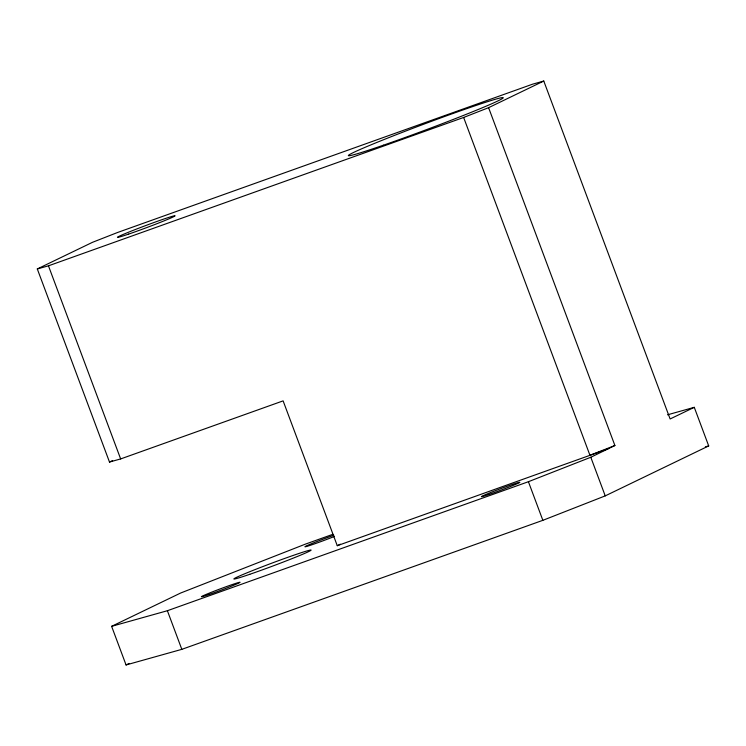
<?xml version="1.0" encoding="UTF-8"?>
<svg xmlns="http://www.w3.org/2000/svg" width="746" height="746" viewBox="0 0 746 746"><rect width="100%" height="100%" fill="white"/><g stroke="black" fill="none" stroke-linecap="round" stroke-linejoin="round"><path stroke-width="1.12" d="M111.62 626.332L167.384 610.722L528.41 481.711L590.795 457.261L614.9 445.511L488.593 107.676L543.778 81.044L670.122 418.972L694.274 407.325L708.7 445.912L605.23 495.876L542.855 520.326L181.819 649.346L126.055 664.956L111.62 626.332L180.607 593.042L305.356 544.142L332.791 534.341M608.009 448.868L337.267 545.699L283.116 400.872L120.647 458.93L109.494 462.054L37.3 268.952L92.485 242.319L117.439 232.538L532.625 84.167L543.778 81.044M109.494 462.054L112.618 460.543M337.267 545.699L340.4 544.188M126.055 664.956L129.198 663.436M37.3 268.952L48.453 265.828L463.639 117.458L488.593 107.676M614.9 445.511L589.946 455.293L463.639 117.458M667.502 414.813L694.274 407.325M705.352 446.854L708.7 445.912M590.795 457.261L605.23 495.876M528.41 481.711L542.855 520.326M48.453 265.828L120.647 458.93M167.384 610.722L181.819 649.346M334.339 536.467A20.627 0.755 -20.5 0 1 309.646 545.531A20.627 0.755 -20.5 0 1 309.282 544.627A20.627 0.755 -20.5 0 1 333.854 535.264M383.379 145.2A82.517 3.021 -20.5 0 0 503.093 98.006A82.517 3.021 -20.5 0 0 391.314 136.649A82.517 3.021 -20.5 0 0 383.379 145.2M128.638 234.095A30.94 1.138 -20.5 0 0 174.89 216.014A30.94 1.138 -20.5 0 0 134.849 229.703A30.94 1.138 -20.5 0 0 128.638 234.095M249.798 574.299A41.263 1.511 -20.5 0 0 310.914 550.343A41.263 1.511 -20.5 0 0 256.699 568.946A41.263 1.511 -20.5 0 0 249.798 574.299M209.393 594.385A20.627 0.755 -20.5 0 0 239.951 582.412A20.627 0.755 -20.5 0 0 212.843 591.709A20.627 0.755 -20.5 0 0 209.393 594.385M489.199 494.393A20.627 0.755 -20.5 0 0 519.757 482.42A20.627 0.755 -20.5 0 0 492.649 491.726A20.627 0.755 -20.5 0 0 489.199 494.393"/></g></svg>
